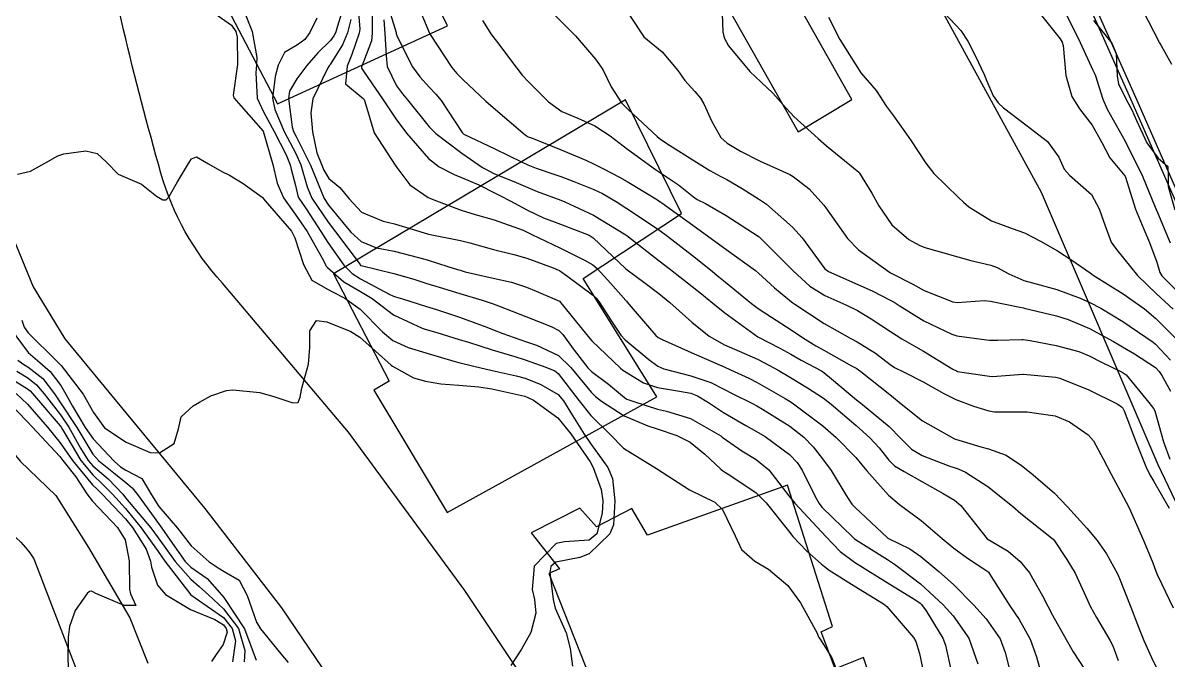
# Model space of a CAD drawing. Header units: metres. Extents: x 318500 to 325275, y 7408834 to 7428799.
# Drawn here: x 321975.3 to 322044.4, y 7422612.9 to 7422651.3 of the extents above; entities that cross this region are included whole.
import ezdxf

# ---------------------------------------------------------------- set-up
doc = ezdxf.new("R2010")
doc.units = ezdxf.units.M
doc.header["$MEASUREMENT"] = 0
for name, color, linetype in [('Canaleta de Drenagem', 151, 'Continuous'), ('Curvas de Nivel 1m', 11, 'Continuous'), ('Curvas de Nivel 5m', 15, 'Continuous'), ('Divisas', 45, 'Continuous'), ('Edificações', 30, 'Continuous'), ('Vias Primárias', 230, 'Continuous'), ('Vias Secundárias', 230, 'Continuous')]:
    doc.layers.add(name, color=color, linetype=linetype)

msp = doc.modelspace()

# ---------------------------------------------------------------- linework, layer by layer
at = {"layer": 'Canaleta de Drenagem'}
for points in [[(321988.821, 7422760.482), (321995.241, 7422746.763), (322002.645, 7422732.202), (322009.758, 7422717.644), (322014.737, 7422707.113), (322016.666, 7422703.039), (322020.449, 7422694.694), (322023.111, 7422688.944), (322026.721, 7422681.412), (322035.506, 7422662.484), (322042.549, 7422646.677), (322056.716, 7422614.41)], [(322056.442, 7422614.289), (322042.274, 7422646.556), (322035.233, 7422662.36), (322026.45, 7422681.284), (322025.368, 7422683.541), (322022.645, 7422682.226), (322035.438, 7422653.28)]]:
    msp.add_lwpolyline(points, dxfattribs=at)
at = {"layer": 'Curvas de Nivel 1m', "flags": 128}
for points, elevation in [([(321995.525, 7422652.716), (321995.683, 7422650.954), (321995.641, 7422650.714), (321995.193, 7422649.429), (321994.904, 7422648.725), (321994.803, 7422647.649), (321995.871, 7422646.764), (321995.927, 7422646.709), (321995.982, 7422646.595), (321996.548, 7422644.703), (321997.811, 7422642.753), (321997.852, 7422642.689), (321998.695, 7422641.572), (321999.792, 7422640.81), (321999.893, 7422640.761), (322000.128, 7422640.655), (322001.781, 7422640.029), (322002.626, 7422639.773), (322003.773, 7422639.453), (322005.519, 7422638.829), (322005.762, 7422638.719), (322006.053, 7422638.576), (322007.748, 7422637.763), (322009.267, 7422637.005), (322009.733, 7422636.745), (322009.99, 7422636.526), (322010.817, 7422635.61), (322011.711, 7422634.586), (322011.755, 7422634.544), (322011.804, 7422634.499), (322012.403, 7422633.786), (322013.532, 7422632.472), (322013.678, 7422632.352), (322013.912, 7422632.232), (322015.665, 7422631.45), (322017.368, 7422630.711), (322017.652, 7422630.585), (322018.024, 7422630.416), (322019.148, 7422629.908), (322019.643, 7422629.651), (322021.333, 7422628.675), (322021.632, 7422628.498), (322021.829, 7422628.367), (322023.61, 7422627.029), (322024.418, 7422626.332), (322025.588, 7422625.12), (322025.955, 7422624.686), (322026.259, 7422624.31), (322027.558, 7422622.847), (322028.237, 7422622.28), (322029.536, 7422621.326), (322030.812, 7422620.247), (322031.514, 7422619.666), (322032.33, 7422619.05), (322033.501, 7422618.288), (322033.549, 7422618.258), (322033.593, 7422618.209), (322033.761, 7422617.941), (322034.894, 7422616.189), (322035.457, 7422615.346), (322036.116, 7422614.173), (322036.5, 7422613.099), (322036.749, 7422612.167)], 767), ([(321997.257, 7422652.697), (321997.867, 7422650.745), (321997.873, 7422650.69), (321997.917, 7422650.504), (321998.847, 7422648.676), (321999.284, 7422648.069), (321999.878, 7422647.426), (322000.261, 7422647.041), (322000.572, 7422646.649), (322001.841, 7422644.721), (322001.945, 7422644.629), (322003.827, 7422643.727), (322005.475, 7422642.925), (322005.813, 7422642.764), (322006.303, 7422642.573), (322007.444, 7422642.193), (322007.805, 7422642.065), (322008.579, 7422641.766), (322009.798, 7422641.283), (322010.31, 7422641.037), (322011.201, 7422640.509), (322011.784, 7422640.133), (322012.837, 7422639.426), (322013.765, 7422638.803), (322014.227, 7422638.473), (322015.743, 7422637.313), (322016.829, 7422636.434), (322017.324, 7422636.024), (322017.723, 7422635.7), (322019.301, 7422634.404), (322019.706, 7422634.101), (322020.504, 7422633.582), (322021.687, 7422632.818), (322022.38, 7422632.359), (322023.19, 7422631.863), (322023.672, 7422631.586), (322025.335, 7422630.651), (322025.662, 7422630.48), (322025.76, 7422630.418), (322025.888, 7422630.317), (322027.639, 7422628.914), (322028.422, 7422628.278), (322029.616, 7422627.335), (322031.542, 7422626.241), (322031.6, 7422626.222), (322033.144, 7422625.766), (322033.594, 7422625.638), (322034.655, 7422625.258), (322035.585, 7422624.648), (322036.164, 7422624.174), (322037.562, 7422622.984), (322038.361, 7422622.148), (322039.531, 7422620.862), (322040.163, 7422620.12), (322040.717, 7422619.317), (322041.371, 7422618.102), (322041.496, 7422617.818), (322042.175, 7422616.093), (322042.64, 7422614.9), (322042.976, 7422614.085), (322043.43, 7422613.072), (322043.749, 7422612.401)], 764), ([(321999.048, 7422652.674), (321999.882, 7422650.7), (321999.898, 7422650.66), (321999.919, 7422650.62), (322001.22, 7422648.64), (322001.526, 7422648.275), (322001.883, 7422647.914), (322003.265, 7422646.616), (322003.862, 7422646.1), (322005.652, 7422644.583), (322005.838, 7422644.468), (322006.026, 7422644.389), (322007.827, 7422643.676), (322009.302, 7422643.051), (322009.814, 7422642.811), (322010.373, 7422642.522), (322011.33, 7422642.032), (322011.803, 7422641.769), (322013.623, 7422640.65), (322013.791, 7422640.547), (322013.832, 7422640.521), (322013.884, 7422640.479), (322015.77, 7422639.124), (322016.731, 7422638.435), (322017.749, 7422637.688), (322019.539, 7422636.402), (322019.728, 7422636.24), (322020.679, 7422635.345), (322021.711, 7422634.516), (322021.794, 7422634.452), (322021.911, 7422634.367), (322023.693, 7422633.195), (322025.261, 7422632.324), (322025.678, 7422632.107), (322026.782, 7422631.415), (322027.664, 7422630.724), (322027.926, 7422630.55), (322028.501, 7422630.277), (322029.651, 7422629.691), (322030.912, 7422628.976), (322031.636, 7422628.613), (322032.693, 7422628.224), (322033.626, 7422627.934), (322033.956, 7422627.874), (322035.625, 7422627.876), (322035.934, 7422627.868), (322037.622, 7422627.637), (322038.492, 7422627.272), (322039.606, 7422626.498), (322039.933, 7422626.125), (322040.513, 7422625.04), (322040.995, 7422624.109), (322041.565, 7422623.079), (322042.087, 7422622.095), (322042.535, 7422621.09), (322042.959, 7422620.086), (322043.507, 7422618.78), (322043.697, 7422618.272), (322043.777, 7422618.076), (322044.033, 7422617.531), (322044.74, 7422616.061)], 763), ([(322006.623, 7422652.573), (322007.931, 7422651.291), (322008.675, 7422650.549), (322009.899, 7422649.148), (322010.324, 7422648.523), (322010.832, 7422647.469), (322011.468, 7422646.506), (322011.864, 7422646.111), (322013.619, 7422644.482), (322013.837, 7422644.298), (322014.358, 7422643.946), (322015.819, 7422643.031), (322016.787, 7422642.435), (322017.454, 7422642.073), (322017.805, 7422641.892), (322018.74, 7422641.351), (322019.793, 7422640.675), (322019.959, 7422640.565), (322020.204, 7422640.394), (322021.77, 7422639.01), (322022.35, 7422638.361), (322023.732, 7422636.5), (322023.955, 7422636.338), (322025.722, 7422635.552), (322026.586, 7422635.175), (322027.713, 7422634.596), (322027.906, 7422634.48), (322028.202, 7422634.283), (322029.697, 7422633.365), (322031.378, 7422632.55), (322031.683, 7422632.46), (322033.484, 7422632.213), (322033.661, 7422632.192), (322033.68, 7422632.189), (322034.147, 7422632.203), (322035.618, 7422632.244), (322035.681, 7422632.239), (322036.117, 7422632.176), (322037.677, 7422631.882), (322039.041, 7422631.507), (322039.671, 7422631.245), (322040.412, 7422630.864), (322041.662, 7422630.261), (322041.896, 7422630.098), (322043.273, 7422628.446), (322043.557, 7422628.081), (322043.628, 7422627.93), (322044.162, 7422626.072), (322044.536, 7422625.013)], 761), ([(321986.731, 7422652.045), (321987.926, 7422651.199), (321988.184, 7422650.816), (321988.27, 7422650.459), (321988.299, 7422648.814), (321988.034, 7422646.98), (321988.074, 7422646.817), (321989.84, 7422644.802), (321990.419, 7422642.784), (321990.692, 7422641.674), (321991.074, 7422640.777), (321991.775, 7422639.801), (321992.492, 7422638.759), (321993.51, 7422636.966), (321993.609, 7422636.742), (321993.652, 7422636.663), (321993.728, 7422636.58), (321994.707, 7422635.713), (321995.714, 7422635.138), (321996.412, 7422634.703), (321997.695, 7422633.717), (321999.43, 7422632.917), (321999.683, 7422632.842), (322000.311, 7422632.651), (322001.674, 7422632.247), (322002.226, 7422632.07), (322003.665, 7422631.609), (322005.032, 7422631.217), (322005.657, 7422631.02), (322006.893, 7422630.561), (322007.437, 7422630.342), (322007.646, 7422630.181), (322008.901, 7422628.537), (322009.617, 7422627.663), (322010.774, 7422626.512), (322011.588, 7422625.681), (322013.57, 7422624.47), (322015.561, 7422623.176), (322017.091, 7422622.427), (322017.544, 7422621.994), (322018.307, 7422620.408), (322018.689, 7422619.579), (322019.505, 7422618.863), (322020.333, 7422618.382), (322021.485, 7422617.402), (322022.252, 7422616.358), (322023.255, 7422614.531), (322023.33, 7422614.342), (322023.362, 7422614.264), (322023.438, 7422614.164), (322024.143, 7422613.045), (322024.421, 7422612.325)], 772), ([(321988.669, 7422652.079), (321989.171, 7422650.801), (321989.453, 7422649.241), (321989.442, 7422648.797), (321989.401, 7422648.314), (321989.483, 7422646.796), (321989.858, 7422645.963), (321990.502, 7422644.783), (321991.22, 7422643.375), (321991.466, 7422642.773), (321991.538, 7422642.504), (321991.797, 7422641.518), (321991.934, 7422640.91), (321991.992, 7422640.767), (321992.434, 7422640.107), (321993.324, 7422638.747), (321993.75, 7422638.086), (321994.7, 7422636.725), (321995.219, 7422636.212), (321995.722, 7422635.898), (321997.442, 7422634.964), (321997.712, 7422634.843), (321997.831, 7422634.808), (321998.238, 7422634.682), (321999.704, 7422634.23), (322000.303, 7422634.049), (322001.694, 7422633.59), (322003.327, 7422632.972), (322003.683, 7422632.833), (322004.294, 7422632.601), (322005.673, 7422632.123), (322006.335, 7422631.905), (322007.661, 7422631.265), (322008.407, 7422630.542), (322009.635, 7422629.054), (322009.899, 7422628.792), (322010.252, 7422628.521), (322011.617, 7422627.64), (322013.049, 7422627.037), (322013.606, 7422626.861), (322014.804, 7422626.458), (322015.596, 7422626.045), (322016.478, 7422625.326), (322017.45, 7422624.422), (322017.578, 7422624.318), (322017.839, 7422624.153), (322019.559, 7422623.021), (322020.187, 7422622.384), (322021.525, 7422620.696), (322021.793, 7422620.366), (322022.634, 7422619.476), (322023.504, 7422618.713), (322023.707, 7422618.542), (322023.986, 7422618.333), (322025.486, 7422617.382), (322027.27, 7422616.292), (322027.468, 7422616.13), (322029.079, 7422614.265), (322029.212, 7422614.038), (322029.43, 7422613.305), (322029.614, 7422612.449)], 771), ([(321994.615, 7422652.055), (321994.199, 7422650.736), (321994.111, 7422650.543), (321993.913, 7422650.27), (321993.13, 7422649.523), (321992.469, 7422648.761), (321991.882, 7422647.958), (321991.437, 7422647.212), (321991.371, 7422646.775), (321991.584, 7422645.033), (321991.681, 7422644.772), (321991.836, 7422644.481), (321992.706, 7422642.757), (321993.012, 7422641.962), (321993.515, 7422640.744), (321993.784, 7422640.339), (321995.131, 7422638.719), (321995.751, 7422638.14), (321996.673, 7422637.773), (321997.743, 7422637.568), (321999.216, 7422637.19), (321999.736, 7422637.037), (322000.99, 7422636.641), (322001.557, 7422636.461), (322001.728, 7422636.409), (322002.027, 7422636.327), (322003.723, 7422635.942), (322004.817, 7422635.69), (322005.718, 7422635.397), (322006.301, 7422635.156), (322007.71, 7422634.55), (322009.349, 7422632.533), (322009.675, 7422632.166), (322011.408, 7422630.504), (322011.544, 7422630.397), (322011.648, 7422630.321), (322012.793, 7422629.634), (322013.639, 7422629.345), (322014.964, 7422629.129), (322015.635, 7422628.996), (322016.034, 7422628.844), (322016.715, 7422628.434), (322017.621, 7422627.831), (322018.964, 7422627.045), (322019.605, 7422626.692), (322020.121, 7422626.385), (322021.589, 7422625.297), (322022.049, 7422624.828), (322022.354, 7422624.358), (322023.133, 7422622.77), (322023.373, 7422622.343), (322023.547, 7422622.135), (322025.421, 7422620.311), (322025.471, 7422620.262), (322025.519, 7422620.226), (322025.743, 7422620.083), (322027.507, 7422618.967), (322027.919, 7422618.699), (322028.494, 7422618.275), (322029.489, 7422617.498), (322030.86, 7422616.246), (322031.46, 7422615.586), (322032.41, 7422614.22), (322032.96, 7422612.68)], 769), ([(321996.422, 7422652.226), (321996.418, 7422650.705), (321996.371, 7422650.248), (321995.894, 7422648.988), (321995.813, 7422648.789), (321995.783, 7422648.712), (321995.772, 7422648.595), (321995.887, 7422648.427), (321997.084, 7422646.698), (321997.853, 7422645.549), (321998.488, 7422644.68), (321999.817, 7422643.143), (322000.454, 7422642.65), (322001.359, 7422642.19), (322001.804, 7422642.005), (322002.85, 7422641.569), (322003.795, 7422641.088), (322004.111, 7422640.923), (322004.741, 7422640.596), (322005.782, 7422640.036), (322006.756, 7422639.584), (322007.769, 7422639.183), (322009.501, 7422638.533), (322009.758, 7422638.371), (322011.711, 7422636.5), (322012.884, 7422635.645), (322013.715, 7422635.006), (322014.378, 7422634.463), (322015.692, 7422633.278), (322016.752, 7422632.434), (322017.672, 7422631.919), (322018.551, 7422631.527), (322019.66, 7422631.045), (322020.095, 7422630.832), (322020.906, 7422630.381), (322021.654, 7422629.941), (322022.684, 7422629.315), (322023.635, 7422628.698), (322024.104, 7422628.335), (322025.611, 7422627.054), (322026.444, 7422626.307), (322027, 7422625.705), (322027.587, 7422624.953), (322027.929, 7422624.63), (322028.501, 7422624.276), (322029.571, 7422623.686), (322030.856, 7422622.952), (322031.555, 7422622.544), (322031.936, 7422622.234), (322033.52, 7422620.21), (322034.789, 7422619.467), (322035.507, 7422618.858), (322036.062, 7422618.174), (322036.855, 7422616.791), (322037.175, 7422616.163), (322037.462, 7422615.623), (322038.28, 7422614.147), (322038.703, 7422613.411), (322039.422, 7422612.296)], 766), ([(322017.517, 7422652.426), (322017.566, 7422650.785), (322017.642, 7422650.424), (322017.913, 7422649.942), (322019.192, 7422648.407), (322019.883, 7422647.746), (322020.587, 7422647.099), (322021.21, 7422646.38), (322021.86, 7422645.686), (322023.319, 7422644.348), (322023.834, 7422643.92), (322025.767, 7422642.32), (322025.787, 7422642.298), (322025.809, 7422642.265), (322026.551, 7422641.062), (322026.992, 7422640.302), (322027.773, 7422639.16), (322028.798, 7422638.274), (322029.414, 7422637.925), (322029.755, 7422637.779), (322030.407, 7422637.6), (322031.75, 7422637.231), (322032.524, 7422637.005), (322033.745, 7422636.713), (322034.121, 7422636.581), (322034.832, 7422636.194), (322035.734, 7422635.803), (322036.254, 7422635.653), (322037.726, 7422635.25), (322039.126, 7422634.732), (322039.715, 7422634.464), (322040.366, 7422634.12), (322041.698, 7422633.319), (322043.529, 7422632.082), (322043.679, 7422631.961), (322044.587, 7422630.984)], 759), ([(322030.618, 7422652.253), (322031.929, 7422650.86), (322032.361, 7422650.233), (322032.819, 7422649.313), (322033.333, 7422648.218), (322033.492, 7422647.821), (322033.877, 7422646.922), (322034.175, 7422646.508), (322034.497, 7422646.201), (322035.855, 7422645.174), (322037.164, 7422644.167), (322037.831, 7422643.234), (322038.172, 7422642.503), (322038.488, 7422642.15), (322039.803, 7422640.978), (322040.275, 7422640.123), (322040.529, 7422639.369), (322040.988, 7422638.112), (322041.319, 7422637.67), (322041.75, 7422637.144), (322042.588, 7422636.092), (322043.724, 7422634.988), (322044.73, 7422634.065)], 757), ([(322036.473, 7422652.175), (322037.923, 7422650.358), (322038.045, 7422650.158), (322038.104, 7422649.971), (322038.261, 7422648.154), (322038.621, 7422646.892), (322039.079, 7422646.142), (322039.855, 7422645.161), (322040.444, 7422644.121), (322040.913, 7422643.196), (322041.82, 7422642.115), (322041.836, 7422642.084), (322042.472, 7422640.093), (322042.959, 7422638.901), (322043.306, 7422638.085), (322043.748, 7422636.9), (322043.938, 7422636.273), (322044.056, 7422636.075), (322045.715, 7422634.409)], 756), ([(322044.652, 7422648.813), (322043.952, 7422650.08), (322043.921, 7422650.144), (322042.9, 7422652.09)], 754), ([(321995.129, 7422651.525), (321994.931, 7422650.725), (321994.628, 7422650.01), (321993.891, 7422648.824), (321993.854, 7422648.777), (321993.823, 7422648.741), (321993.714, 7422648.569), (321992.843, 7422646.755), (321992.713, 7422645.902), (321992.808, 7422644.755), (321993.081, 7422643.491), (321993.378, 7422642.746), (321993.506, 7422642.443), (321993.802, 7422641.938), (321994.475, 7422641.408), (321995.034, 7422640.721), (321995.778, 7422639.912), (321997.087, 7422639.38), (321997.768, 7422639.221), (321999.557, 7422638.663), (321999.759, 7422638.609), (321999.824, 7422638.594), (322001.754, 7422638.205), (322002.317, 7422638.059), (322003.746, 7422637.667), (322004.971, 7422637.363), (322005.738, 7422637.134), (322007.345, 7422636.556), (322007.624, 7422636.447), (322007.728, 7422636.39), (322008.229, 7422636.041), (322009.714, 7422634.941), (322009.922, 7422634.737), (322010.093, 7422634.524), (322010.86, 7422633.345), (322011.416, 7422632.504), (322011.676, 7422632.222), (322013.098, 7422631.039), (322013.652, 7422630.621), (322014.017, 7422630.466), (322015.646, 7422630.047), (322016.848, 7422629.638), (322017.638, 7422629.241), (322018.178, 7422628.957), (322019.325, 7422628.395), (322019.628, 7422628.233), (322019.965, 7422628.047), (322021.61, 7422627.02), (322022.458, 7422626.357), (322023.012, 7422625.766), (322023.587, 7422625.033), (322024.104, 7422624.335), (322025.001, 7422622.876), (322025.36, 7422622.313), (322025.547, 7422622.099), (322027.483, 7422620.29), (322027.52, 7422620.269), (322028.859, 7422619.615), (322029.509, 7422619.16), (322030.598, 7422618.249), (322031.488, 7422617.462), (322032.715, 7422616.221), (322033.458, 7422615.389), (322034.292, 7422614.197), (322034.613, 7422613.373), (322034.896, 7422612.188)], 768), ([(322003.079, 7422651.476), (322003.621, 7422650.613), (322003.914, 7422650.224), (322005.149, 7422648.591), (322005.475, 7422648.175), (322005.882, 7422647.739), (322007.062, 7422646.568), (322007.861, 7422645.99), (322008.818, 7422645.583), (322009.849, 7422645.128), (322010.768, 7422644.516), (322011.828, 7422643.712), (322013.509, 7422642.483), (322013.808, 7422642.285), (322014.892, 7422641.555), (322015.794, 7422640.845), (322016.031, 7422640.685), (322016.521, 7422640.439), (322017.78, 7422639.722), (322019.698, 7422638.464), (322019.76, 7422638.422), (322019.783, 7422638.4), (322021.731, 7422636.459), (322021.82, 7422636.369), (322022.826, 7422635.458), (322023.715, 7422634.889), (322025, 7422634.327), (322025.705, 7422633.988), (322026.525, 7422633.481), (322027.686, 7422632.712), (322028.375, 7422632.28), (322029.206, 7422631.798), (322029.673, 7422631.533), (322031.453, 7422630.451), (322031.661, 7422630.339), (322031.738, 7422630.316), (322032.263, 7422630.231), (322033.657, 7422630.022), (322033.848, 7422630.016), (322035.66, 7422630.158), (322035.681, 7422630.158), (322037.657, 7422629.972), (322037.899, 7422629.913), (322039.646, 7422629.2), (322041.399, 7422628.338), (322041.631, 7422628.187), (322041.711, 7422628.099), (322041.791, 7422627.935), (322042.49, 7422626.091), (322043.091, 7422624.579), (322043.331, 7422624.082), (322043.574, 7422623.667), (322044.504, 7422622.066)], 762), ([(322023.94, 7422651.668), (322024.632, 7422650.333), (322025.89, 7422648.32), (322026.816, 7422647.243), (322027.454, 7422646.296), (322027.862, 7422645.729), (322028.902, 7422644.274), (322029.819, 7422642.867), (322030.306, 7422642.255), (322031.796, 7422640.808), (322032.08, 7422640.523), (322032.405, 7422640.231), (322033.778, 7422639.402), (322035.022, 7422638.94), (322035.767, 7422638.662), (322036.731, 7422638.17), (322037.754, 7422637.576), (322038.618, 7422637.016), (322039.741, 7422636.263), (322039.814, 7422636.203), (322039.916, 7422636.127), (322041.723, 7422634.988), (322043.015, 7422634.087), (322043.701, 7422633.507), (322045.149, 7422632.058)], 758), ([(322039.94, 7422651.469), (322041.029, 7422650.113), (322041.295, 7422649.493), (322041.37, 7422648.108), (322041.448, 7422647.662), (322041.88, 7422646.758), (322042.244, 7422646.096), (322042.517, 7422645.437), (322043.145, 7422644.087), (322043.831, 7422643.167), (322044.418, 7422642.663), (322044.441, 7422642.071), (322044.428, 7422641.454), (322044.835, 7422640.064)], 754), ([(321975.024, 7422642.214), (321975.804, 7422642.392), (321976.852, 7422642.964), (321977.45, 7422643.321), (321977.817, 7422643.442), (321979.152, 7422643.605), (321979.818, 7422643.452), (321980.381, 7422642.921), (321981.093, 7422642.201), (321981.8, 7422641.911), (321982.51, 7422641.602), (321983.409, 7422640.876), (321983.787, 7422640.653), (321983.994, 7422640.661), (321984.167, 7422640.866), (321984.682, 7422641.744), (321985.341, 7422642.855), (321985.527, 7422643.14), (321985.816, 7422643.254), (321986.551, 7422642.839), (321987.345, 7422642.367), (321987.803, 7422642.157), (321988.626, 7422641.636), (321989.79, 7422640.827), (321989.799, 7422640.798), (321989.972, 7422640.604), (321991.541, 7422638.772), (321991.754, 7422638.367), (321992.267, 7422636.762), (321992.782, 7422635.816), (321993.715, 7422635.266), (321994.074, 7422635.095), (321994.76, 7422634.724), (321995.7, 7422634.066), (321997.046, 7422632.696), (321997.672, 7422632.18), (321998.58, 7422631.762), (321999.662, 7422631.435), (322001.348, 7422630.941), (322001.653, 7422630.856), (322002.549, 7422630.621), (322003.648, 7422630.367), (322005.104, 7422630.048), (322005.643, 7422629.9), (322006.6, 7422629.526), (322007.634, 7422628.912), (322007.959, 7422628.547), (322008.507, 7422627.651), (322009.199, 7422626.534), (322009.592, 7422625.976), (322010.633, 7422624.514), (322010.909, 7422623.855), (322011.053, 7422622.507), (322010.982, 7422621.054), (322010.754, 7422620.511), (322009.508, 7422619.321), (322008.951, 7422619.09), (322007.503, 7422618.804), (322007.188, 7422618.555), (322007.137, 7422618.197), (322007.332, 7422616.552), (322007.462, 7422616.032), (322008.118, 7422614.543), (322008.362, 7422613.61), (322008.497, 7422612.539)], 773), ([(321975.277, 7422633.395), (321975.414, 7422632.984), (321975.675, 7422632.637), (321977.369, 7422630.954), (321977.509, 7422630.812), (321977.647, 7422630.662), (321978.986, 7422628.936), (321979.614, 7422627.845), (321980.276, 7422626.92), (321981.587, 7422626.049), (321983.023, 7422625.434), (321983.578, 7422625.404), (321984.477, 7422625.971), (321984.725, 7422626.859), (321984.888, 7422627.58), (321985.621, 7422628.238), (321986.001, 7422628.468), (321986.693, 7422628.834), (321987.633, 7422629.157), (321988.019, 7422629.2), (321989.633, 7422629.043), (321990.543, 7422628.781), (321991.625, 7422628.41), (321991.95, 7422628.44), (321992.077, 7422628.763), (321992.181, 7422629.308), (321992.581, 7422630.756), (321992.663, 7422631.757), (321992.659, 7422632.755), (321993.065, 7422633.374), (321993.688, 7422633.305), (321995.14, 7422632.718), (321995.675, 7422632.386), (321997.572, 7422630.691), (321997.649, 7422630.625), (321998.904, 7422629.932), (321999.641, 7422629.731), (322000.566, 7422629.573), (322001.639, 7422629.483), (322002.862, 7422629.394), (322003.637, 7422629.26), (322004.176, 7422629.142), (322005.632, 7422628.812), (322005.802, 7422628.748), (322006.151, 7422628.572), (322007.614, 7422627.509), (322008.412, 7422626.542), (322009.575, 7422624.853), (322009.759, 7422624.527), (322010.232, 7422623.195), (322010.324, 7422622.518), (322010.288, 7422621.77), (322009.964, 7422620.523), (322009.516, 7422620.138), (322008.012, 7422620.048), (322007.514, 7422619.929), (322006.185, 7422618.57), (322006.077, 7422617.169), (322006.22, 7422616.569), (322006.284, 7422615.741), (322005.992, 7422614.572), (322005.43, 7422613.558), (322004.787, 7422612.589)], 774), ([(321975.034, 7422630.989), (321975.398, 7422630.735), (321975.646, 7422630.59), (321976.552, 7422629.879), (321977.256, 7422628.956), (321977.622, 7422628.415), (321978.593, 7422626.94), (321979.576, 7422625.317), (321979.926, 7422624.925), (321980.843, 7422624.191), (321981.557, 7422623.608), (321981.947, 7422623.287), (321982.253, 7422622.889), (321983.524, 7422621.148), (321983.738, 7422620.868), (321984.226, 7422620.146), (321985.139, 7422618.854), (321985.487, 7422618.518), (321986.471, 7422617.827), (321987.354, 7422616.822), (321987.468, 7422616.672), (321988.719, 7422614.801), (321989.412, 7422612.896)], 776), ([(321974.565, 7422629.922), (321975.633, 7422629.268), (321975.793, 7422629.139), (321975.936, 7422628.975), (321977.601, 7422627.03), (321977.658, 7422626.949), (321977.737, 7422626.809), (321978.839, 7422624.937), (321979.561, 7422624.078), (321980.159, 7422623.524), (321980.76, 7422622.912), (321981.537, 7422622.042), (321982.488, 7422620.885), (321983.499, 7422619.448), (321983.913, 7422618.866), (321985.47, 7422616.85), (321987.45, 7422615.474), (321987.981, 7422614.812), (321988.167, 7422614.071), (321987.984, 7422612.811)], 778), ([(321974.979, 7422630.325), (321975.64, 7422629.934), (321976.173, 7422629.509), (321976.625, 7422628.965), (321977.611, 7422627.694), (321978.122, 7422626.945), (321978.829, 7422625.69), (321979.278, 7422624.933), (321979.567, 7422624.611), (321980.485, 7422623.842), (321981.367, 7422622.903), (321981.547, 7422622.687), (321983.057, 7422620.877), (321983.511, 7422620.275), (321984.533, 7422618.86), (321985.479, 7422617.784), (321985.972, 7422617.339), (321986.548, 7422616.834), (321987.458, 7422616.006), (321988.348, 7422614.806), (321988.741, 7422613.479), (321988.704, 7422612.801)], 777), ([(321974.943, 7422628.99), (321975.621, 7422628.347), (321976.84, 7422626.961), (321977.586, 7422626.006), (321978.343, 7422624.942), (321979.556, 7422623.485), (321979.833, 7422623.206), (321980.123, 7422622.921), (321981.528, 7422621.422), (321981.962, 7422620.893), (321982.78, 7422619.601), (321983.054, 7422618.877), (321983.115, 7422618.505), (321983.476, 7422617.424), (321983.945, 7422616.865), (321985.457, 7422615.959), (321986.925, 7422615.351), (321987.443, 7422615.029), (321987.612, 7422614.817), (321987.662, 7422614.591), (321987.425, 7422613.84), (321986.997, 7422613.245), (321986.723, 7422612.83)], 779)]:
    msp.add_lwpolyline(points, dxfattribs=dict(at, elevation=elevation))
at = {"layer": 'Curvas de Nivel 5m', "flags": 128}
for points, elevation in [([(321993.075, 7422651.611), (321992.648, 7422650.759), (321992.356, 7422650.321), (321991.909, 7422650.008), (321991.134, 7422649.545), (321990.75, 7422648.781), (321990.568, 7422648.099), (321990.4, 7422646.785), (321990.536, 7422646.107), (321991.108, 7422644.777), (321991.82, 7422643.457), (321992.122, 7422642.765), (321992.491, 7422641.453), (321992.784, 7422640.755), (321993.769, 7422639.307), (321994.201, 7422638.733), (321995.69, 7422636.751), (321995.717, 7422636.71), (321995.745, 7422636.695), (321997.725, 7422636.222), (321998.926, 7422635.876), (321999.72, 7422635.623), (322000.466, 7422635.398), (322001.714, 7422635.02), (322003.054, 7422634.617), (322003.707, 7422634.395), (322004.043, 7422634.267), (322005.696, 7422633.62), (322007.22, 7422633.024), (322007.683, 7422632.778), (322007.91, 7422632.548), (322008.612, 7422631.595), (322009.42, 7422630.532), (322009.648, 7422630.304), (322010.677, 7422629.551), (322011.632, 7422628.741), (322011.777, 7422628.644), (322012.197, 7422628.491), (322013.624, 7422628.046), (322014.177, 7422627.909), (322015.615, 7422627.481), (322017.459, 7422626.422), (322017.537, 7422626.358), (322017.599, 7422626.307), (322018.719, 7422625.531), (322019.586, 7422624.996), (322020.344, 7422624.382), (322021.557, 7422622.816), (322021.911, 7422622.365), (322023.525, 7422620.647), (322023.808, 7422620.336), (322024.651, 7422619.462), (322025.505, 7422618.812), (322026.32, 7422618.302), (322027.489, 7422617.577), (322029.222, 7422616.516), (322029.471, 7422616.348), (322029.564, 7422616.259), (322029.846, 7422615.873), (322030.846, 7422614.239), (322031.007, 7422613.808), (322031.343, 7422612.231)], 770), ([(321997.119, 7422651.512), (321997.178, 7422650.697), (321997.26, 7422649.336), (321997.332, 7422648.696), (321997.878, 7422647.538), (321998.245, 7422647.056), (321998.556, 7422646.68), (321999.846, 7422645.066), (322000.26, 7422644.654), (322001.823, 7422643.472), (322003.082, 7422642.617), (322003.806, 7422642.233), (322004.965, 7422641.756), (322005.798, 7422641.394), (322006.379, 7422641.155), (322007.791, 7422640.647), (322008.049, 7422640.547), (322009.778, 7422639.734), (322011.711, 7422638.55), (322011.76, 7422638.515), (322011.785, 7422638.5), (322013.738, 7422636.977), (322014.409, 7422636.463), (322015.72, 7422635.442), (322016.275, 7422635.001), (322016.966, 7422634.431), (322017.701, 7422633.837), (322019.68, 7422632.4), (322021.009, 7422631.719), (322021.67, 7422631.357), (322022.303, 7422630.997), (322023.517, 7422630.342), (322023.659, 7422630.25), (322024.119, 7422629.869), (322025.634, 7422628.606), (322025.997, 7422628.314), (322027.61, 7422626.985), (322028.301, 7422626.279), (322028.952, 7422625.628), (322029.59, 7422625.251), (322031.209, 7422624.618), (322031.583, 7422624.496), (322031.777, 7422624.432), (322032.201, 7422624.231), (322033.567, 7422623.368), (322035.036, 7422622.188), (322035.544, 7422621.751), (322037.405, 7422620.278), (322037.52, 7422620.185), (322037.543, 7422620.16), (322038.325, 7422618.965), (322038.82, 7422618.14), (322039.479, 7422616.738), (322039.758, 7422616.126), (322040.114, 7422615.466), (322040.916, 7422614.108), (322041.09, 7422613.759), (322041.428, 7422612.886)], 765), ([(322011.939, 7422651.793), (322012.805, 7422650.491), (322013.907, 7422649.584), (322014.86, 7422648.465), (322015.277, 7422647.852), (322015.877, 7422647.189), (322016.224, 7422646.796), (322016.42, 7422646.442), (322016.906, 7422645.382), (322017.459, 7422644.426), (322017.835, 7422644.083), (322018.646, 7422643.594), (322019.819, 7422642.99), (322021.18, 7422642.379), (322021.614, 7422642.179), (322021.807, 7422642.066), (322022.771, 7422641.326), (322023.668, 7422640.342), (322023.787, 7422640.171), (322025.101, 7422638.327), (322025.75, 7422637.65), (322027.627, 7422636.292), (322027.695, 7422636.256), (322027.73, 7422636.243), (322029.024, 7422635.565), (322029.724, 7422635.194), (322031.449, 7422634.508), (322031.713, 7422634.471), (322033.336, 7422634.595), (322033.715, 7422634.556), (322035.494, 7422634.183), (322035.709, 7422634.144), (322035.757, 7422634.132), (322037.702, 7422633.656), (322038.412, 7422633.436), (322039.691, 7422632.895), (322041.147, 7422632.108), (322041.482, 7422631.907), (322041.677, 7422631.797), (322042.396, 7422631.369), (322043.665, 7422630.544), (322043.899, 7422630.314), (322044.06, 7422630.074), (322044.581, 7422629.131)], 760), ([(322038.314, 7422651.784), (322039.121, 7422650.142), (322039.895, 7422648.487), (322040.006, 7422648.243), (322040.048, 7422648.128), (322040.486, 7422646.728), (322040.756, 7422646.117), (322041.841, 7422644.188), (322041.888, 7422644.1), (322041.949, 7422643.989), (322042.896, 7422642.089), (322043.656, 7422640.218), (322043.706, 7422640.081), (322043.787, 7422639.901), (322044.548, 7422638.068)], 755), ([(321974.528, 7422632.997), (321975.657, 7422631.458), (321976.23, 7422630.971), (321976.983, 7422630.299), (321977.635, 7422629.467), (321977.943, 7422628.947), (321978.346, 7422628.215), (321979.106, 7422626.935), (321979.59, 7422626.239), (321980.846, 7422624.911), (321981.228, 7422624.566), (321981.565, 7422624.362), (321982.528, 7422623.854), (321983.098, 7422622.877), (321983.539, 7422622.166), (321984.676, 7422620.858), (321985.504, 7422619.803), (321986.575, 7422618.834), (321987.124, 7422618.463), (321987.484, 7422618.254), (321988.392, 7422617.719), (321988.876, 7422616.799), (321989.446, 7422615.197), (321989.679, 7422614.788), (321990.908, 7422613.285), (321991.358, 7422612.771)], 775), ([(321973.941, 7422629.005), (321975.605, 7422627.3), (321975.913, 7422626.975), (321977.573, 7422625.179), (321977.764, 7422624.948), (321978.541, 7422623.96), (321979.211, 7422622.933), (321979.543, 7422622.489), (321981.063, 7422620.907), (321981.509, 7422620.161), (321981.764, 7422618.896), (321981.771, 7422617.194), (321981.837, 7422616.894), (321982.155, 7422616.194), (321981.46, 7422616.201), (321979.741, 7422616.926), (321979.564, 7422617.021), (321979.471, 7422617.06), (321979.359, 7422617.044), (321979.232, 7422616.932), (321978.492, 7422615.902), (321978.154, 7422614.943), (321978.077, 7422614.297), (321978.056, 7422612.944), (321978.104, 7422612.242)], 780)]:
    msp.add_lwpolyline(points, dxfattribs=dict(at, elevation=elevation))
at = {"layer": 'Divisas'}
msp.add_lwpolyline([(322060.387, 7422590.012), (322043.843, 7422624.672), (322036.791, 7422641.096), (322024.949, 7422662.758), (322028.362, 7422664.464), (322020.694, 7422679.796), (322011.567, 7422700.912), (321989.184, 7422692.651), (321978.94, 7422706.912), (321979.549, 7422707.436), (321971.685, 7422720.322), (321969.515, 7422718.776), (321964.489, 7422727.878), (321963.67, 7422727.473), (321961.48, 7422731.9), (321960.63, 7422731.527), (321958.335, 7422736.744), (321982.888, 7422745.937), (321975.44, 7422771.955)], dxfattribs=at)
at = {"layer": 'Edificações'}
for points in [[(321994.824, 7422663.59), (321992.05, 7422662.582), (321991.125, 7422665.018), (321986.838, 7422663.59), (321987.847, 7422660.901), (321981.711, 7422658.969), (321983.646, 7422652.657), (321986.672, 7422654.169), (321990.707, 7422646.44), (322000.963, 7422651.145)], [(322020.881, 7422654.619), (322017.595, 7422652.766), (322022.112, 7422644.767), (322025.347, 7422646.703)], [(322011.695, 7422646.688), (321994.078, 7422636.203), (321997.452, 7422629.729), (321996.511, 7422629.191), (322000.949, 7422621.798), (322013.59, 7422628.788), (322009.152, 7422635.912), (322015.077, 7422639.83)], [(322008.941, 7422622.076), (322006.011, 7422620.586), (322007.716, 7422618.403), (322007.076, 7422618.137), (322010.169, 7422610.296), (322010.596, 7422608.806), (322014.168, 7422600.436), (322018.11, 7422601.873), (322018.802, 7422600.489), (322022.691, 7422602.246), (322021.199, 7422606.079), (322025.999, 7422607.794), (322024.986, 7422610.625), (322026.69, 7422611.211), (322026.051, 7422613.074), (322024.347, 7422612.382), (322023.494, 7422614.618), (322024.187, 7422614.937), (322021.47, 7422623.456), (322013.02, 7422620.438), (322012.082, 7422622.057), (322009.952, 7422620.949)]]:
    msp.add_lwpolyline(points, close=True, dxfattribs=at)
at = {"layer": 'Vias Primárias'}
for points in [[(323715.644, 7420145.548, 0), (323709.04, 7420132.939)], [(323831.088, 7420001.787, 0), (323833.844, 7420008.443, 0.220888)], [(322005.911, 7422611.253), (322002.013, 7422617.098), (321994.996, 7422626.644), (321987.381, 7422635.642, -0.115951), (321983.678, 7422642.266, -0.023486), (321979.575, 7422659.633, 0.105025), (321966.508, 7422691.039), (321948.755, 7422716.792), (321932.76, 7422741.187), (321917.501, 7422763.448)], [(321974.465, 7422639.092), (321975.963, 7422635.416), (321977.87, 7422632.284), (321986.324, 7422622.053), (321990.956, 7422616.063), (321993.819, 7422611.822, -0.283846)]]:
    msp.add_lwpolyline(points, format="xyb", dxfattribs=at)
at = {"layer": 'Vias Secundárias'}
for points in [[(321912.504, 7422615.321), (321931.637, 7422615.971), (321938.943, 7422616.366), (321944.279, 7422617.537), (321965.116, 7422623.007), (321969.843, 7422623.919, 0.344307), (321970.908, 7422625.141), (321967.403, 7422635.03), (321965.514, 7422640.699), (321963.379, 7422647.263), (321962.82, 7422650.173), (321964.728, 7422650.585), (321966.068, 7422645.638), (321966.793, 7422643.047), (321968.133, 7422639.132), (321970.302, 7422633.737), (321972.203, 7422629.606), (321973.939, 7422626.384), (321975.179, 7422624.896), (321977.328, 7422622.831), (321979.312, 7422619.691), (321981.803, 7422615.454), (321982.877, 7422612.728)], [(321912.057, 7422612.887), (321924.026, 7422613.022), (321935.206, 7422613.424), (321938.583, 7422613.554), (321950.4, 7422616.41), (321967.292, 7422621.091), (321970.279, 7422621.61, -0.308386), (321976.006, 7422619.01), (321978.995, 7422611.211), (321981.722, 7422606.149), (321984.578, 7422600.049), (321986.746, 7422595.32)]]:
    msp.add_lwpolyline(points, format="xyb", dxfattribs=at)

doc.saveas('drawing.dxf')
